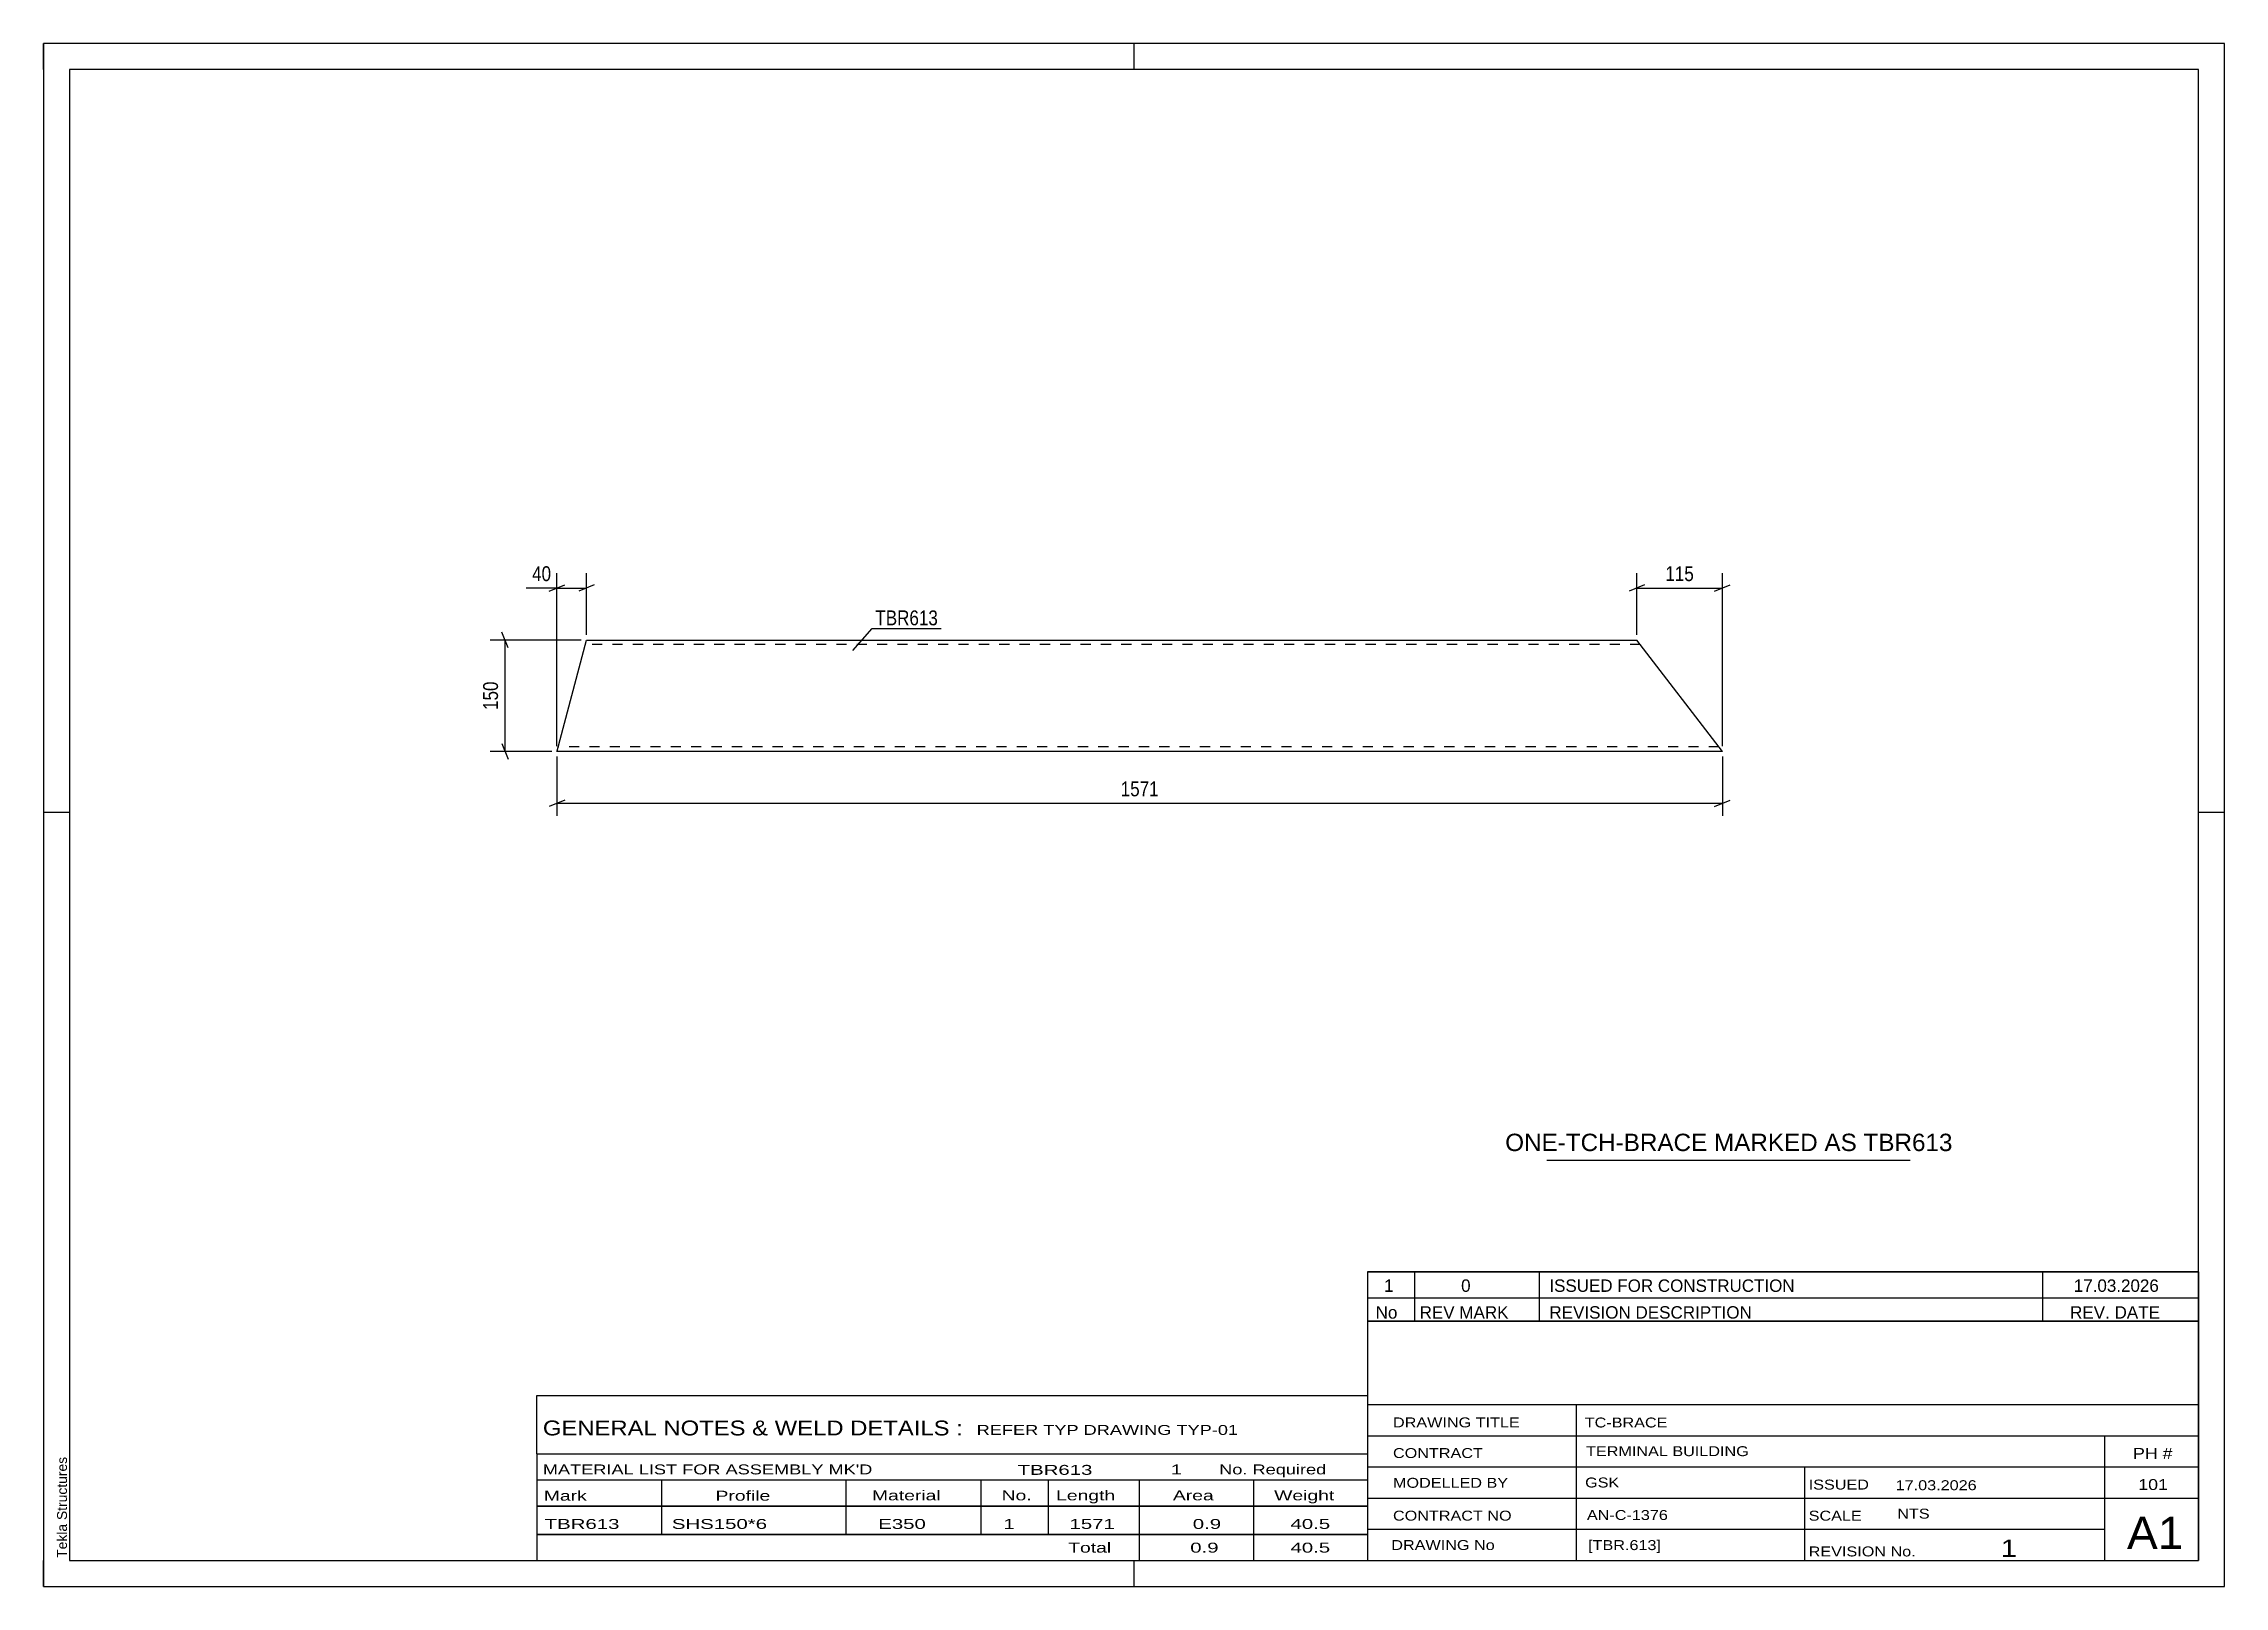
# Model space of a CAD drawing. Header units: millimetres. Extents: x 0 to 420, y 0 to 297.
import ezdxf

# ---------------------------------------------------------------- set-up
doc = ezdxf.new("R2010")
doc.units = ezdxf.units.MM
doc.linetypes.add('DXK_LINE_DOT2', pattern=[3.9198, 1.9599, -1.9599])
doc.styles.add('Arial', font='ARIAL.TTF', dxfattribs={"height": 0.2})
doc.styles.add('Arial Narrow', font='ARIALN.TTF', dxfattribs={"height": 0.2})

# ---------------------------------------------------------------- blocks, each defined once
blk = doc.blocks.new('Unknown-585400618-1162')
at = {"color": 5, "linetype": 'Continuous'}
for p, q in [((420, 297), (0, 297)), ((0, 297), (0, 0)), ((0, 292), (0, 297)), ((210, 292), (210, 297)), ((420, 0), (420, 297)), ((415, 292), (5, 292)), ((5, 292), (5, 5)), ((415, 5), (415, 292)), ((5, 149), (0, 149)), ((420, 149), (415, 149)), ((0, 0), (0, 5)), ((5, 5), (415, 5)), ((210, 0), (210, 5)), ((0, 0), (420, 0))]:
    blk.add_line(p, q, dxfattribs=at)
at = {"color": 174, "linetype": 'Continuous', "style": 'Arial'}
blk.add_text('Tekla Structures', height=1.9102, rotation=90, dxfattribs=at).set_placement((4.5, 5.5))
blk = doc.blocks.new('Part-585400618-1523 - 1517')
at = {"color": 2, "linetype": 'Continuous'}
for p, q in [((98.9, 160.88), (104.55, 182.18)), ((104.55, 182.18), (306.85, 182.18)), ((323.32, 160.75), (306.85, 182.18)), ((98.86, 160.75), (98.9, 160.88)), ((323.32, 160.75), (98.86, 160.75))]:
    blk.add_line(p, q, dxfattribs=at)
at = {"color": 7, "linetype": 'DXK_LINE_DOT2'}
for p, q in [((307.51, 181.32), (104.32, 181.32)), ((99.09, 161.61), (99.11, 161.67)), ((322.66, 161.61), (99.09, 161.61)), ((322.66, 161.61), (322.61, 161.67))]:
    blk.add_line(p, q, dxfattribs=at)
blk = doc.blocks.new('StraightDimension-585400618-1560 - 1517')
at = {"color": 7, "linetype": 'Continuous'}
for p, q in [((103.55, 182.18), (86.01, 182.18)), ((89.46, 180.68), (88.26, 183.68)), ((88.86, 160.75), (88.86, 182.18)), ((97.86, 160.75), (86.01, 160.75)), ((88.26, 162.25), (89.46, 159.25))]:
    blk.add_line(p, q, dxfattribs=at)
at = {"color": 0}
blk.add_wipeout([(88.11, 174.81), (83.91, 174.81), (83.91, 168.12), (88.11, 168.12)], dxfattribs=at)
at = {"color": 3, "style": 'Arial Narrow'}
blk.add_text('150', height=2.863, rotation=90.0002, dxfattribs=at).set_placement((87.51, 168.72))
blk = doc.blocks.new('StraightDimension-585400618-1650 - 1517')
at = {"color": 7, "linetype": 'Continuous'}
for p, q in [((306.85, 183.18), (306.85, 195.03)), ((323.32, 161.75), (323.32, 195.03)), ((308.35, 192.78), (305.35, 191.58)), ((306.85, 192.18), (323.32, 192.18)), ((321.82, 191.58), (324.82, 192.78))]:
    blk.add_line(p, q, dxfattribs=at)
at = {"color": 0}
blk.add_wipeout([(318.43, 192.93), (318.43, 197.13), (311.74, 197.13), (311.74, 192.93)], dxfattribs=at)
at = {"color": 3, "style": 'Arial Narrow'}
blk.add_text('115', height=2.863, dxfattribs=at).set_placement((312.34, 193.53))
blk = doc.blocks.new('StraightDimension-585400618-1655 - 1517')
at = {"color": 7, "linetype": 'Continuous'}
for p, q in [((98.86, 161.75), (98.86, 195.03)), ((104.55, 183.18), (104.55, 195.03)), ((97.36, 191.58), (100.36, 192.78)), ((98.86, 192.18), (104.55, 192.18)), ((106.05, 192.78), (103.05, 191.58))]:
    blk.add_line(p, q, dxfattribs=at)
at = {"color": 0}
blk.add_wipeout([(98.34, 192.93), (98.34, 197.13), (93.48, 197.13), (93.48, 192.93)], dxfattribs=at)
at = {"color": 7, "linetype": 'Continuous'}
blk.add_line((98.86, 192.18), (92.96, 192.18), dxfattribs=at)
blk.add_line((98.86, 192.18), (92.96, 192.18), dxfattribs=at)
at = {"color": 3, "style": 'Arial Narrow'}
blk.add_text('40', height=2.863, dxfattribs=at).set_placement((94.08, 193.53))
blk = doc.blocks.new('StraightDimension-585400618-1659 - 1517')
at = {"color": 7, "linetype": 'Continuous'}
for p, q in [((98.86, 159.75), (98.86, 148.35)), ((323.32, 159.75), (323.32, 148.35)), ((100.36, 151.35), (97.36, 150.15)), ((321.82, 150.15), (324.82, 151.35)), ((98.86, 150.75), (323.32, 150.75))]:
    blk.add_line(p, q, dxfattribs=at)
at = {"color": 0}
blk.add_wipeout([(215.35, 151.5), (215.35, 155.7), (206.84, 155.7), (206.84, 151.5)], dxfattribs=at)
at = {"color": 3, "style": 'Arial Narrow'}
blk.add_text('1571', height=2.863, dxfattribs=at).set_placement((207.44, 152.1))
blk = doc.blocks.new('Unknown-585400618-1911')
at = {"color": 7, "linetype": 'Continuous'}
for p, q in [((95, 36.75), (255, 36.75)), ((95, 25.5), (95, 36.75)), ((255, 36.75), (255, 25.5)), ((95, 25.5), (255, 25.5)), ((95, 25.5), (95, 20.5)), ((255, 25.5), (255, 20.5)), ((95, 20.5), (255, 20.5)), ((95, 20.5), (95, 15.5)), ((119, 20.5), (119, 15.5)), ((154.5, 20.5), (154.5, 15.5)), ((180.5, 20.5), (180.5, 15.5)), ((193.5, 20.5), (193.5, 15.5)), ((211, 20.5), (211, 15.5)), ((233, 20.5), (233, 15.5)), ((255, 20.5), (255, 15.5)), ((95, 15.5), (255, 15.5)), ((95, 15.45), (95, 10.05)), ((95, 15.45), (255, 15.45)), ((119, 15.5), (119, 10)), ((154.5, 15.5), (154.5, 10)), ((180.5, 15.5), (180.5, 10)), ((193.5, 15.5), (193.5, 10)), ((211, 15.5), (211, 10)), ((233, 15.5), (233, 10)), ((255, 15.45), (255, 10.05)), ((95, 10.05), (255, 10.05)), ((95, 10), (255, 10)), ((95, 10), (95, 5)), ((211, 10), (211, 5)), ((233, 10), (233, 5)), ((255, 10), (255, 5)), ((95, 5), (255, 5))]:
    blk.add_line(p, q, dxfattribs=at)
at = {"color": 7, "style": 'Arial Narrow'}
for s, height, width, p in [('GENERAL NOTES & WELD DETAILS :', 2.8633, 1.4, (96.15, 29.06)), ('REFER TYP DRAWING TYP-01', 1.9089, 1.6, (179.7, 29.16)), ("MATERIAL LIST FOR ASSEMBLY MK'D", 1.9089, 1.6, (96.15, 21.56)), ('TBR613', 1.909, 1.794707, (187.59, 21.47)), ('1', 1.91, 1.794707, (217.08, 21.56)), ('No. Required', 1.9089, 1.6, (226.41, 21.56)), ('Mark', 1.909, 1.7, (96.34, 16.5)), ('Profile', 1.909, 1.7, (129.41, 16.5)), ('Material', 1.909, 1.7, (159.54, 16.56)), ('No.', 1.909, 1.7, (184.5, 16.56)), ('Length', 1.909, 1.7, (195, 16.56)), ('Area', 1.909, 1.7, (217.5, 16.56)), ('Weight', 1.909, 1.7, (237, 16.56))]:
    blk.add_text(s, height=height, dxfattribs=dict(at, width=width)).set_placement(p)
at = {"color": 7, "linetype": 'Continuous', "style": 'Arial Narrow'}
for s, height, width, p in [('TBR613', 1.909, 1.794707, (96.5, 11.06)), ('SHS150*6', 1.909, 1.794707, (121, 11.06)), ('E350', 1.909, 1.794707, (160.74, 11.06)), ('1', 1.91, 1.794707, (184.86, 11.06)), ('1571', 1.909, 1.794707, (197.58, 11.06)), ('0.9', 1.909, 1.794707, (221.32, 11.06)), ('40.5', 1.909, 1.794707, (240.14, 11.06)), ('Total', 1.909, 1.7, (197.33, 6.5)), ('0.9', 1.909, 1.794707, (220.83, 6.5)), ('40.5', 1.909, 1.794707, (240.14, 6.5))]:
    blk.add_text(s, height=height, dxfattribs=dict(at, width=width)).set_placement(p)
blk = doc.blocks.new('Unknown-585400618-1909')
at = {"color": 7, "linetype": 'Continuous'}
for p, q in [((255, 51.05), (255, 5)), ((255, 51.05), (415, 51.05)), ((415, 51), (415, 5)), ((255, 35), (415, 35)), ((295.14, 35), (295.14, 5)), ((255, 29), (415, 29)), ((397, 5.05), (397, 29.05)), ((255, 23), (415, 23)), ((339.14, 23), (339.14, 5)), ((255, 17), (415, 17)), ((255, 11), (397, 11)), ((255, 5), (415, 5))]:
    blk.add_line(p, q, dxfattribs=at)
at = {"color": 7, "style": 'Arial Narrow'}
for s, height, width, p in [('DRAWING TITLE', 1.9089, 1.425378, (259.88, 30.61)), ('TC-BRACE', 1.909, 1.425378, (296.81, 30.59)), ('CONTRACT', 1.909, 1.425378, (259.88, 24.71)), ('TERMINAL BUILDING', 1.9089, 1.425378, (297.06, 25.07)), ('MODELLED BY', 1.9089, 1.425378, (259.88, 18.98)), ('GSK', 1.909, 1.425378, (296.88, 19.04)), ('ISSUED', 1.909, 1.425378, (339.94, 18.64)), ('17.03.2026', 1.909, 1.425378, (356.69, 18.52)), ('CONTRACT NO', 1.9089, 1.425378, (259.88, 12.66)), ('AN-C-1376', 1.909, 1.425378, (297.23, 12.78)), ('SCALE', 1.909, 1.425378, (339.94, 12.65)), ('A1', 6.204, 1.25, (401.24, 7.2)), ('DRAWING No', 1.909, 1.425378, (259.56, 7)), ('[TBR.613]', 1.909, 1.425378, (297.46, 6.99)), ('1', 3.34, 1.5, (376.91, 5.68)), ('REVISION No.', 1.9089, 1.425378, (339.94, 5.77))]:
    blk.add_text(s, height=height, dxfattribs=dict(at, width=width)).set_placement(p)
at = {"color": 7, "linetype": 'Continuous', "style": 'Arial Narrow'}
for s, height, width, p in [('PH #', 2.1, 1.42538, (402.4, 24.55)), ('101', 2.1, 1.42538, (403.41, 18.55)), ('NTS', 1.909, 1.425378, (357, 13.05))]:
    blk.add_text(s, height=height, dxfattribs=dict(at, width=width)).set_placement(p)
blk = doc.blocks.new('Unknown-585400618-1910')
at = {"color": 7, "linetype": 'Continuous'}
for p, q in [((255, 60.55), (415, 60.55)), ((415, 60.55), (255, 60.55)), ((255, 60.55), (255, 55.55)), ((264, 60.55), (264, 55.55)), ((288, 60.55), (288, 55.55)), ((385, 60.55), (385, 55.55)), ((415, 60.55), (415, 55.55)), ((255, 55.55), (415, 55.55)), ((255, 55.55), (255, 51.05)), ((255, 55.55), (415, 55.55)), ((264, 55.55), (264, 51.05)), ((288, 55.55), (288, 51.05)), ((385, 55.55), (385, 51.05)), ((415, 55.55), (415, 51.05)), ((415, 51.05), (255, 51.05))]:
    blk.add_line(p, q, dxfattribs=at)
at = {"color": 7, "linetype": 'Continuous', "style": 'Arial Narrow'}
for s, height, width, p in [('1', 2.39, 1.196471, (258.16, 56.7)), ('0', 2.39, 1.196471, (273, 56.7)), ('ISSUED FOR CONSTRUCTION', 2.3861, 1.196471, (290, 56.7)), ('17.03.2026', 2.386, 1.196471, (391, 56.7)), ('No', 2.386, 1.2, (256.54, 51.55)), ('REV MARK', 2.386, 1.2, (265, 51.55)), ('REVISION DESCRIPTION', 2.3861, 1.2, (290, 51.55)), ('REV. DATE', 2.386, 1.2, (390.28, 51.55))]:
    blk.add_text(s, height=height, dxfattribs=dict(at, width=width)).set_placement(p)
blk = doc.blocks.new('Unknown-585400618-1912')
at = {"color": 7, "linetype": 'Continuous'}
blk.add_line((289.5, 82.05), (359.5, 82.05), dxfattribs=at)
at = {"color": 7, "style": 'Arial'}
blk.add_text('ONE-TCH-BRACE MARKED AS TBR613', height=3.3428, dxfattribs=at).set_placement((281.49, 83.8))
blk = doc.blocks.new('Mark-585400618-1552 - 1517')
at = {"color": 0}
blk.add_wipeout([(172.25, 185.02), (172.25, 188.02), (160.19, 188.02), (160.19, 185.02)], dxfattribs=at)
blk.add_wipeout([(172.25, 185.02), (172.25, 188.02), (160.19, 188.02), (160.19, 185.02)], dxfattribs=at)
at = {"color": 30, "linetype": 'Continuous'}
for p, q in [((155.88, 180.14), (159.59, 184.42)), ((159.59, 184.42), (172.85, 184.42))]:
    blk.add_line(p, q, dxfattribs=at)
at = {"color": 3, "style": 'Arial Narrow'}
blk.add_text('TBR613', height=2.863, dxfattribs=at).set_placement((160.19, 185.02))

msp = doc.modelspace()

# ---------------------------------------------------------------- block references
for name in ['Unknown-585400618-1162', 'Part-585400618-1523 - 1517', 'Unknown-585400618-1912', 'Unknown-585400618-1910', 'Unknown-585400618-1909', 'Unknown-585400618-1911']:
    msp.add_blockref(name, (0, 0))

# ---------------------------------------------------------------- next in the draw order: block references
for name in ['StraightDimension-585400618-1650 - 1517', 'Mark-585400618-1552 - 1517', 'StraightDimension-585400618-1560 - 1517']:
    msp.add_blockref(name, (0, 0))

# ---------------------------------------------------------------- next in the draw order: block references
msp.add_blockref('StraightDimension-585400618-1655 - 1517', (0, 0))

# ---------------------------------------------------------------- next in the draw order: block references
msp.add_blockref('StraightDimension-585400618-1659 - 1517', (0, 0))

doc.saveas('drawing.dxf')
